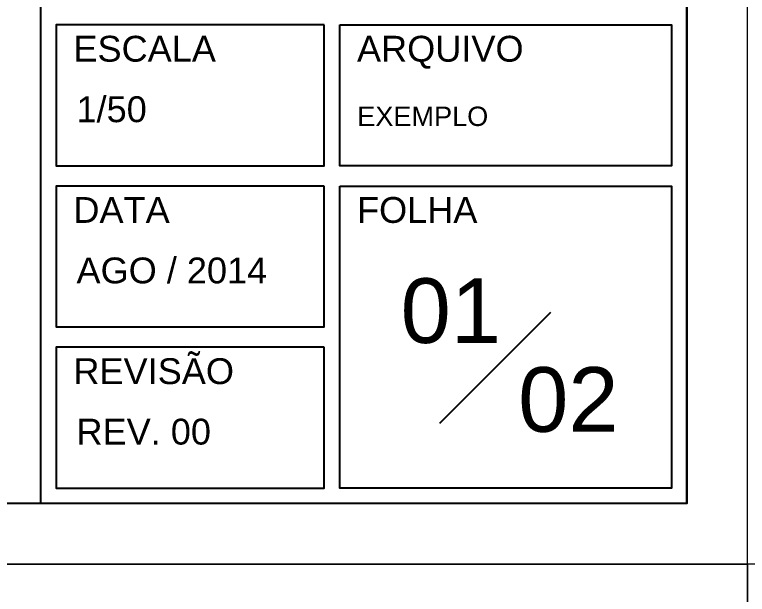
# Model space of a CAD drawing. Extents: x 126968 to 132038, y -1805 to 3860.
# Drawn here: x 129658.8 to 129810.2, y -761.5 to -641.6 of the extents above; entities that cross this region are included whole.
import ezdxf

# ---------------------------------------------------------------- set-up
doc = ezdxf.new("R2010")
doc.units = 0
doc.header["$MEASUREMENT"] = 0
for name, color, linetype in [('ARQ-CARIMBO', 1, 'CONTINUOUS'), ('PENA01', 1, 'CONTINUOUS'), ('PENA02', 2, 'CONTINUOUS'), ('PENA03', 3, 'CONTINUOUS'), ('PENA04', 4, 'CONTINUOUS')]:
    doc.layers.add(name, color=color, linetype=linetype)
doc.layers.add('PENA 03', color=3, linetype='CONTINUOUS', lineweight=15)
doc.layers.add('PENA 05', color=5, linetype='CONTINUOUS', lineweight=25)
doc.styles.add('Arial', font='arial.ttf', dxfattribs={"height": 0.3125})

msp = doc.modelspace()

# ---------------------------------------------------------------- linework, layer by layer
at = {"layer": 'PENA 03'}
for points in [[(129067.743, -755.203), (129810.243, -755.203), (129810.243, -230.203), (129067.743, -230.203)], [(129067.743, -1280.203), (129810.243, -1280.203), (129810.243, -755.203), (129067.743, -755.203)], [(129810.243, -1280.203), (130552.743, -1280.203), (130552.743, -755.203), (129810.243, -755.203)]]:
    msp.add_lwpolyline(points, close=True, dxfattribs=at)
at = {"layer": 'PENA 05'}
for p, q in [((129664.149, -245.921), (129664.149, -742.703)), ((129797.743, -742.703), (129797.743, -245.921))]:
    msp.add_line(p, q, dxfattribs=at)
msp.add_lwpolyline([(129110.243, -242.703), (129797.743, -242.703), (129797.743, -742.703), (129110.243, -742.703)], close=True, dxfattribs=at)
at = {"layer": 'PENA01'}
for points in [[(129722.786, -643.741), (129667.421, -643.741), (129667.421, -672.862), (129722.786, -672.862)], [(129726.025, -643.741), (129794.537, -643.741), (129794.537, -672.862), (129726.025, -672.862)], [(129722.786, -677.058), (129667.421, -677.058), (129667.421, -706.179), (129722.786, -706.179)], [(129726.025, -677.058), (129794.537, -677.058), (129794.537, -739.496), (129726.025, -739.496)], [(129722.786, -710.375), (129667.421, -710.375), (129667.421, -739.496), (129722.786, -739.496)]]:
    msp.add_lwpolyline(points, close=True, dxfattribs=at)
at = {"layer": 'PENA03', "color": 3}
msp.add_line((129746.695, -726.062), (129769.598, -703.159), dxfattribs=at)

# ---------------------------------------------------------------- texts
at = {"layer": 'ARQ-CARIMBO', "insert": (129729.63, -660.645), "char_height": 4.00781, "width": 288.55301, "attachment_point": 1, "style": 'Arial'}
msp.add_mtext('{\\fArial|b0|i0|c0|p34;EXEMPLO}', dxfattribs=at)
at = {"layer": 'PENA02', "color": 2, "style": 'Arial'}
for s, p in [('ESCALA', (129670.968, -651.361)), ('ARQUIVO', (129729.573, -651.361)), ('DATA', (129670.968, -684.678)), ('FOLHA', (129729.573, -684.678)), ('REVISÃO', (129670.968, -717.995))]:
    msp.add_text(s, height=5.3438, dxfattribs=at).set_placement(p)
at = {"layer": 'PENA03', "color": 3, "style": 'Arial'}
for s, p in [('1/50', (129671.605, -663.865)), ('AGO / 2014', (129671.605, -697.182)), ('REV. 00', (129671.605, -730.499))]:
    msp.add_text(s, height=5.3438, dxfattribs=at).set_placement(p)
at = {"layer": 'PENA04', "color": 4, "style": 'Arial'}
for s, p in [('01', (129738.589, -709.502)), ('02', (129762.881, -727.857))]:
    msp.add_text(s, height=13.3594, dxfattribs=at).set_placement(p)

doc.saveas('drawing.dxf')
